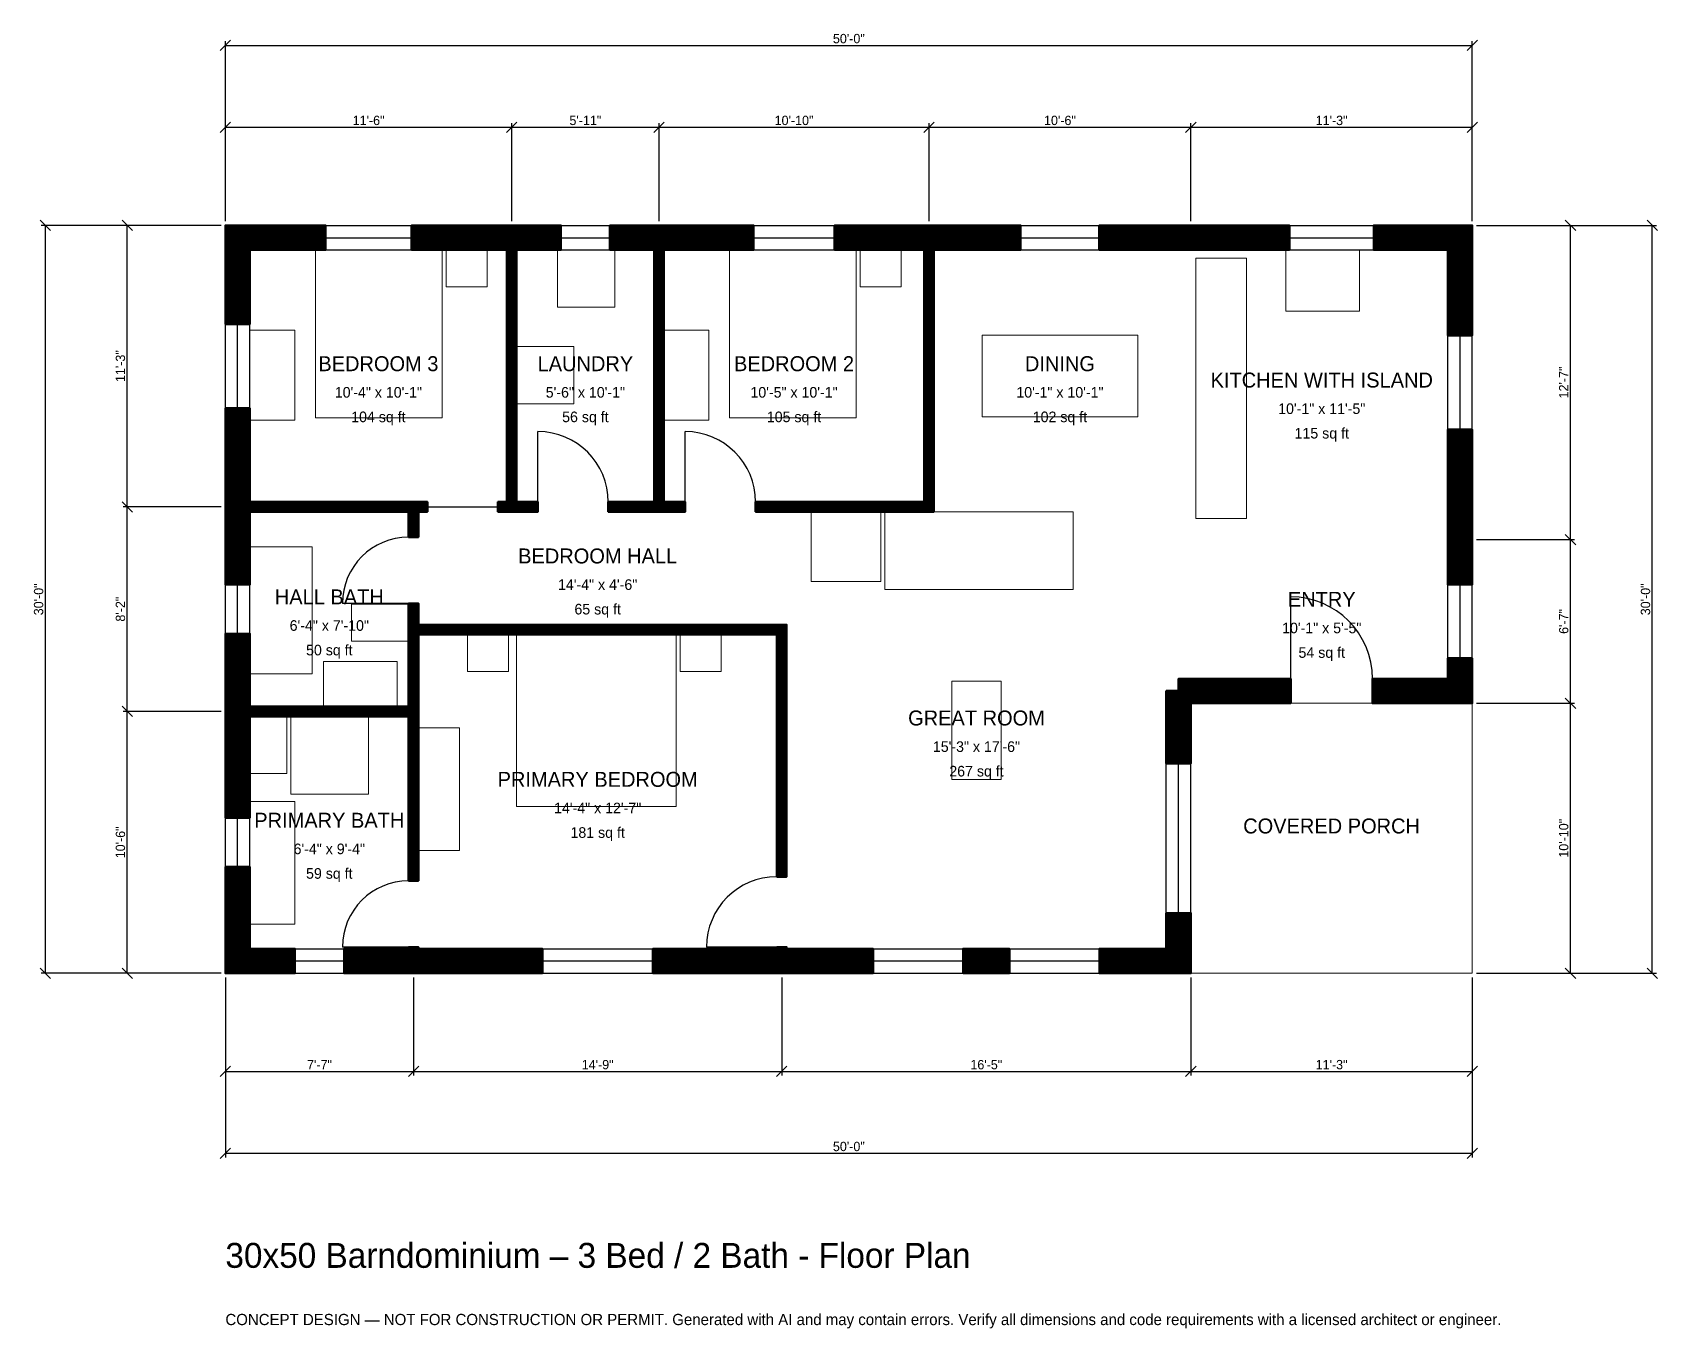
# Model space of a CAD drawing. Header units: inches. Extents: x -93 to 689, y -171 to 453.
import ezdxf
from ezdxf.enums import TextEntityAlignment as Align

# ---------------------------------------------------------------- set-up
doc = ezdxf.new("R2010")
doc.units = ezdxf.units.IN
doc.header["$MEASUREMENT"] = 0
doc.linetypes.add('DASHED', pattern=[0.6, 0.5, -0.1])
for name, color, linetype, lineweight in [('A-ANNO-DIMS', 1, 'Continuous', 13), ('A-ANNO-TEXT', 7, 'Continuous', 18), ('A-AREA-IDEN', 7, 'Continuous', 18), ('A-DOOR', 2, 'Continuous', 25), ('A-FLOR-FIXT', 9, 'Continuous', 13), ('A-FURN', 9, 'Continuous', 13), ('A-GLAZ', 4, 'Continuous', 25), ('A-SITE-PAVE', 8, 'Continuous', 13), ('A-WALL', 7, 'Continuous', 50), ('A-WALL-PATT', 8, 'Continuous', 13)]:
    doc.layers.add(name, color=color, linetype=linetype, lineweight=lineweight)
doc.dimstyles.new('PLAN', dxfattribs={"dimtxt": 4.5, "dimasz": 3, "dimexe": 2, "dimexo": 2, "dimgap": 1, "dimtad": 1, "dimdec": 0, "dimlunit": 4, "dimtsz": 2.5, "dimcen": 2.5, "dimclrd": 1, "dimclre": 1, "dimazin": 3, "dimtfac": 1, "dimtmove": 0, "dimatfit": 3})

msp = doc.modelspace()

# ---------------------------------------------------------------- hatches: boundary and pattern name
at = {"layer": 'A-WALL-PATT'}
h = msp.add_hatch(dxfattribs=at)
h.set_pattern_fill('ANSI31', color=8, scale=0.8)
h.paths.add_polyline_path([(84.6457, 0), (57.0866, 0), (57.0866, 11.811), (84.6457, 11.811), (88.189, 11.811), (88.189, 12.5984), (92.9134, 12.5984), (92.9134, 11.811), (96.4567, 11.811), (152.5591, 11.811), (152.5591, 0), (96.4567, 0), (92.9134, 0), (92.9134, 0), (88.189, 0), (88.189, 0), (84.6457, 0)])
h.paths.add_polyline_path([(11.811, 0), (11.811, 0), (0, 0), (0, 0), (0, 0), (0, 11.811), (0, 11.811), (0, 51.1811), (11.811, 51.1811), (11.811, 11.811), (33.4646, 11.811), (33.4646, 0), (11.811, 0)])
h.paths.add_polyline_path([(0, 120.0787), (0, 123.622), (0, 123.622), (0, 128.3465), (0, 128.3465), (0, 131.8898), (0, 163.3858), (11.811, 163.3858), (11.811, 131.8898), (11.811, 128.3465), (88.189, 128.3465), (88.189, 162.9921), (88.189, 167.7165), (88.189, 177.9528), (92.9134, 177.9528), (92.9134, 167.7165), (265.3543, 167.7165), (270.0787, 167.7165), (270.0787, 162.9921), (270.0787, 46.4567), (265.3543, 46.4567), (265.3543, 162.9921), (92.9134, 162.9921), (92.9134, 128.3465), (92.9134, 123.622), (92.9134, 44.4882), (88.189, 44.4882), (88.189, 123.622), (11.811, 123.622), (11.811, 120.0787), (11.811, 74.8031), (0, 74.8031), (0, 120.0787)])
h.paths.add_polyline_path([(0, 218.5039), (0, 222.0472), (0, 222.0472), (0, 226.7717), (0, 226.7717), (0, 230.315), (0, 271.8504), (11.811, 271.8504), (11.811, 230.315), (11.811, 226.7717), (88.189, 226.7717), (92.9134, 226.7717), (97.2441, 226.7717), (97.2441, 222.0472), (92.9134, 222.0472), (92.9134, 209.8425), (88.189, 209.8425), (88.189, 222.0472), (11.811, 222.0472), (11.811, 218.5039), (11.811, 187.0079), (0, 187.0079), (0, 218.5039)])
h.paths.add_polyline_path([(0, 348.0315), (0, 348.0315), (0, 359.8425), (0, 359.8425), (0, 359.8426), (11.811, 359.8426), (11.811, 359.8425), (48.2283, 359.8425), (48.2283, 348.0315), (11.811, 348.0315), (11.811, 312.4016), (0, 312.4016), (0, 348.0315)])
h.paths.add_polyline_path([(131.8898, 359.8425), (135.4331, 359.8425), (135.4331, 359.8426), (140.1575, 359.8426), (140.1575, 359.8425), (143.7008, 359.8425), (161.4173, 359.8425), (161.4173, 348.0315), (143.7008, 348.0315), (140.1575, 348.0315), (140.1575, 226.7717), (150.3937, 226.7717), (150.3937, 222.0472), (140.1575, 222.0472), (135.4331, 222.0472), (131.1024, 222.0472), (131.1024, 226.7717), (135.4331, 226.7717), (135.4331, 348.0315), (131.8898, 348.0315), (89.5669, 348.0315), (89.5669, 359.8425), (131.8898, 359.8425)])
h.paths.add_polyline_path([(202.7559, 359.8425), (206.2992, 359.8425), (206.2992, 359.8426), (211.0236, 359.8426), (211.0236, 359.8425), (214.5669, 359.8425), (254.1339, 359.8425), (254.1339, 348.0315), (214.5669, 348.0315), (211.0236, 348.0315), (211.0236, 226.7717), (221.2598, 226.7717), (221.2598, 222.0472), (211.0236, 222.0472), (206.2992, 222.0472), (184.252, 222.0472), (184.252, 226.7717), (206.2992, 226.7717), (206.2992, 348.0315), (202.7559, 348.0315), (185.0394, 348.0315), (185.0394, 359.8425), (202.7559, 359.8425)])
h.paths.add_polyline_path([(332.6772, 359.8425), (336.2205, 359.8425), (336.2205, 359.8426), (340.9449, 359.8426), (340.9449, 359.8425), (344.4882, 359.8425), (382.6772, 359.8425), (382.6772, 348.0315), (344.4882, 348.0315), (340.9449, 348.0315), (340.9449, 226.7717), (340.9449, 222.0472), (336.2205, 222.0472), (270.0787, 222.0472), (265.3543, 222.0472), (255.1181, 222.0472), (255.1181, 226.7717), (265.3543, 226.7717), (270.0787, 226.7717), (336.2205, 226.7717), (336.2205, 348.0315), (332.6772, 348.0315), (293.1102, 348.0315), (293.1102, 359.8425), (332.6772, 359.8425)])
h.paths.add_polyline_path([(458.6614, 359.8425), (470.4724, 359.8425), (512.0079, 359.8425), (512.0079, 348.0315), (470.4724, 348.0315), (458.6614, 348.0315), (420.4724, 348.0315), (420.4724, 359.8425), (458.6614, 359.8425)])
h.paths.add_polyline_path([(588.189, 359.8425), (588.189, 359.8426), (600, 359.8426), (600, 359.8425), (600, 359.8425), (600, 348.0315), (600, 348.0315), (600, 306.8898), (588.189, 306.8898), (588.189, 348.0315), (552.5591, 348.0315), (552.5591, 359.8425), (588.189, 359.8425)])
h.paths.add_polyline_path([(600, 214.5669), (600, 202.7559), (600, 187.0079), (588.189, 187.0079), (588.189, 202.7559), (588.189, 214.5669), (588.189, 261.6142), (600, 261.6142), (600, 214.5669)])
h.paths.add_polyline_path([(600, 141.7323), (600, 141.7323), (600, 129.9213), (600, 129.9213), (600, 129.9212), (588.189, 129.9212), (588.189, 129.9213), (551.9685, 129.9213), (551.9685, 141.7323), (588.189, 141.7323), (588.189, 151.5748), (600, 151.5748), (600, 141.7323)])
h.paths.add_polyline_path([(464.5669, 129.9213), (464.5669, 100.9843), (452.7559, 100.9843), (452.7559, 135.8268), (458.6614, 135.8268), (458.6614, 141.7323), (512.5984, 141.7323), (512.5984, 129.9213), (464.5669, 129.9213)])
h.paths.add_polyline_path([(464.5669, 11.811), (464.567, 11.811), (464.567, 0), (464.5669, 0), (464.5669, 0), (452.7559, 0), (452.7559, 0), (420.6037, 0), (420.6037, 11.811), (452.7559, 11.811), (452.7559, 28.937), (464.5669, 28.937), (464.5669, 11.811)])
h.paths.add_polyline_path([(354.9869, 0), (354.9869, 11.811), (377.2966, 11.811), (377.2966, 0), (354.9869, 0)])
h.paths.add_polyline_path([(273.622, 0), (270.0787, 0), (270.0787, 0), (265.3543, 0), (265.3543, 0), (261.811, 0), (205.7087, 0), (205.7087, 11.811), (261.811, 11.811), (265.3543, 11.811), (265.3543, 12.5984), (270.0787, 12.5984), (270.0787, 11.811), (273.622, 11.811), (311.6798, 11.811), (311.6798, 0), (273.622, 0)])

# ---------------------------------------------------------------- linework, layer by layer
at = {"layer": 'A-DOOR'}
for p, q in [((150.3937, 226.7717), (150.3937, 260.6299)), ((221.2598, 226.7717), (221.2598, 260.6299)), ((97.2441, 224.4094), (131.1024, 224.4094)), ((512.5984, 141.7323), (512.5984, 181.1024)), ((88.189, 177.9528), (56.2992, 177.9528)), ((88.189, 12.5984), (56.2992, 12.5984)), ((265.3543, 12.5984), (231.4961, 12.5984))]:
    msp.add_line(p, q, dxfattribs=at)
for centre, radius, start, end in [((150.3937, 226.7717), 33.8583, 0, 90), ((221.2598, 226.7717), 33.8583, 0, 90), ((88.189, 177.9528), 31.8898, 90, 180), ((512.5984, 141.7323), 39.3701, 0, 90), ((88.189, 12.5984), 31.8898, 90, 180), ((265.3543, 12.5984), 33.8583, 90, 180)]:
    msp.add_arc(centre, radius, start, end, dxfattribs=at)
at = {"layer": 'A-FLOR-FIXT'}
for points in [[(466.9291, 218.8976), (491.3386, 218.8976), (491.3386, 344.0945), (466.9291, 344.0945)], [(11.811, 144.0945), (41.7323, 144.0945), (41.7323, 205.1181), (11.811, 205.1181)], [(60.6299, 159.8425), (88.189, 159.8425), (88.189, 177.5591), (60.6299, 177.5591)], [(47.2441, 128.3465), (82.6772, 128.3465), (82.6772, 150), (47.2441, 150)], [(11.811, 96.063), (29.5276, 96.063), (29.5276, 123.622), (11.811, 123.622)], [(31.4961, 86.2205), (68.8976, 86.2205), (68.8976, 123.622), (31.4961, 123.622)], [(11.811, 23.622), (33.4646, 23.622), (33.4646, 82.6772), (11.811, 82.6772)]]:
    msp.add_lwpolyline(points, close=True, dxfattribs=at)
at = {"layer": 'A-FURN'}
for points in [[(43.3071, 267.3228), (104.3307, 267.3228), (104.3307, 348.0315), (43.3071, 348.0315)], [(106.2992, 330.315), (125.9843, 330.315), (125.9843, 348.0315), (106.2992, 348.0315)], [(159.8425, 320.4724), (187.4016, 320.4724), (187.4016, 348.0315), (159.8425, 348.0315)], [(242.5197, 267.3228), (303.5433, 267.3228), (303.5433, 348.0315), (242.5197, 348.0315)], [(305.5118, 330.315), (325.1969, 330.315), (325.1969, 348.0315), (305.5118, 348.0315)], [(510.2362, 318.5039), (545.6693, 318.5039), (545.6693, 348.0315), (510.2362, 348.0315)], [(11.811, 266.1417), (33.4646, 266.1417), (33.4646, 309.4488), (11.811, 309.4488)], [(211.0236, 266.1417), (232.6772, 266.1417), (232.6772, 309.4488), (211.0236, 309.4488)], [(364.1732, 267.7165), (438.9764, 267.7165), (438.9764, 307.0866), (364.1732, 307.0866)], [(140.1575, 274.0157), (167.7165, 274.0157), (167.7165, 301.5748), (140.1575, 301.5748)], [(281.8898, 188.5827), (315.3543, 188.5827), (315.3543, 222.0472), (281.8898, 222.0472)], [(317.3228, 184.6457), (407.874, 184.6457), (407.874, 222.0472), (317.3228, 222.0472)], [(116.5354, 145.2756), (136.2205, 145.2756), (136.2205, 162.9921), (116.5354, 162.9921)], [(140.1575, 80.315), (216.9291, 80.315), (216.9291, 162.9921), (140.1575, 162.9921)], [(218.8976, 145.2756), (238.5827, 145.2756), (238.5827, 162.9921), (218.8976, 162.9921)], [(349.6063, 93.3071), (373.2283, 93.3071), (373.2283, 140.5512), (349.6063, 140.5512)], [(92.9134, 59.0551), (112.5984, 59.0551), (112.5984, 118.1102), (92.9134, 118.1102)]]:
    msp.add_lwpolyline(points, close=True, dxfattribs=at)
at = {"layer": 'A-GLAZ'}
for p, q in [((48.2283, 359.8425), (89.5669, 359.8425)), ((161.4173, 359.8425), (185.0394, 359.8425)), ((254.1339, 359.8425), (293.1102, 359.8425)), ((382.6772, 359.8425), (420.4724, 359.8425)), ((512.0079, 359.8425), (552.5591, 359.8425)), ((48.2283, 353.937), (89.5669, 353.937)), ((161.4173, 353.937), (185.0394, 353.937)), ((254.1339, 353.937), (293.1102, 353.937)), ((382.6772, 353.937), (420.4724, 353.937)), ((512.0079, 353.937), (552.5591, 353.937)), ((48.2283, 348.0315), (89.5669, 348.0315)), ((161.4173, 348.0315), (185.0394, 348.0315)), ((254.1339, 348.0315), (293.1102, 348.0315)), ((382.6772, 348.0315), (420.4724, 348.0315)), ((512.0079, 348.0315), (552.5591, 348.0315)), ((0, 271.8504), (0, 312.4016)), ((5.9055, 271.8504), (5.9055, 312.4016)), ((11.811, 271.8504), (11.811, 312.4016)), ((588.189, 261.6142), (588.189, 306.8898)), ((594.0945, 261.6142), (594.0945, 306.8898)), ((600, 261.6142), (600, 306.8898)), ((0, 163.3858), (0, 187.0079)), ((5.9055, 163.3858), (5.9055, 187.0079)), ((11.811, 163.3858), (11.811, 187.0079)), ((588.189, 151.5748), (588.189, 187.0079)), ((594.0945, 151.5748), (594.0945, 187.0079)), ((600, 151.5748), (600, 187.0079)), ((452.7559, 28.937), (452.7559, 100.9843)), ((458.6614, 28.937), (458.6614, 100.9843)), ((464.5669, 28.937), (464.5669, 100.9843)), ((0, 51.1811), (0, 74.8031)), ((5.9055, 51.1811), (5.9055, 74.8031)), ((11.811, 51.1811), (11.811, 74.8031)), ((33.4646, 11.811), (57.0866, 11.811)), ((152.5591, 11.811), (205.7087, 11.811)), ((311.6798, 11.811), (354.9869, 11.811)), ((377.2966, 11.811), (420.6037, 11.811)), ((33.4646, 5.9055), (57.0866, 5.9055)), ((33.4646, 0), (57.0866, 0)), ((152.5591, 5.9055), (205.7087, 5.9055)), ((152.5591, 0), (205.7087, 0)), ((311.6798, 5.9055), (354.9869, 5.9055)), ((311.6798, 0), (354.9869, 0)), ((377.2966, 5.9055), (420.6037, 5.9055)), ((377.2966, 0), (420.6037, 0))]:
    msp.add_line(p, q, dxfattribs=at)
at = {"layer": 'A-SITE-PAVE', "linetype": 'DASHED'}
msp.add_lwpolyline([(464.5669, 0), (600, 0), (600, 129.9213), (464.5669, 129.9213)], close=True, dxfattribs=at)
at = {"layer": 'A-WALL'}
for points in [[(0, 348.0315), (0, 348.0315), (0, 359.8425), (0, 359.8425), (0, 359.8426), (11.811, 359.8426), (11.811, 359.8425), (48.2283, 359.8425), (48.2283, 348.0315), (11.811, 348.0315), (11.811, 312.4016), (0, 312.4016), (0, 348.0315)], [(131.8898, 359.8425), (135.4331, 359.8425), (135.4331, 359.8426), (140.1575, 359.8426), (140.1575, 359.8425), (143.7008, 359.8425), (161.4173, 359.8425), (161.4173, 348.0315), (143.7008, 348.0315), (140.1575, 348.0315), (140.1575, 226.7717), (150.3937, 226.7717), (150.3937, 222.0472), (140.1575, 222.0472), (135.4331, 222.0472), (131.1024, 222.0472), (131.1024, 226.7717), (135.4331, 226.7717), (135.4331, 348.0315), (131.8898, 348.0315), (89.5669, 348.0315), (89.5669, 359.8425), (131.8898, 359.8425)], [(202.7559, 359.8425), (206.2992, 359.8425), (206.2992, 359.8426), (211.0236, 359.8426), (211.0236, 359.8425), (214.5669, 359.8425), (254.1339, 359.8425), (254.1339, 348.0315), (214.5669, 348.0315), (211.0236, 348.0315), (211.0236, 226.7717), (221.2598, 226.7717), (221.2598, 222.0472), (211.0236, 222.0472), (206.2992, 222.0472), (184.252, 222.0472), (184.252, 226.7717), (206.2992, 226.7717), (206.2992, 348.0315), (202.7559, 348.0315), (185.0394, 348.0315), (185.0394, 359.8425), (202.7559, 359.8425)], [(332.6772, 359.8425), (336.2205, 359.8425), (336.2205, 359.8426), (340.9449, 359.8426), (340.9449, 359.8425), (344.4882, 359.8425), (382.6772, 359.8425), (382.6772, 348.0315), (344.4882, 348.0315), (340.9449, 348.0315), (340.9449, 226.7717), (340.9449, 222.0472), (336.2205, 222.0472), (270.0787, 222.0472), (265.3543, 222.0472), (255.1181, 222.0472), (255.1181, 226.7717), (265.3543, 226.7717), (270.0787, 226.7717), (336.2205, 226.7717), (336.2205, 348.0315), (332.6772, 348.0315), (293.1102, 348.0315), (293.1102, 359.8425), (332.6772, 359.8425)], [(458.6614, 359.8425), (470.4724, 359.8425), (512.0079, 359.8425), (512.0079, 348.0315), (470.4724, 348.0315), (458.6614, 348.0315), (420.4724, 348.0315), (420.4724, 359.8425), (458.6614, 359.8425)], [(588.189, 359.8425), (588.189, 359.8426), (600, 359.8426), (600, 359.8425), (600, 359.8425), (600, 348.0315), (600, 348.0315), (600, 306.8898), (588.189, 306.8898), (588.189, 348.0315), (552.5591, 348.0315), (552.5591, 359.8425), (588.189, 359.8425)], [(0, 218.5039), (0, 222.0472), (0, 222.0472), (0, 226.7717), (0, 226.7717), (0, 230.315), (0, 271.8504), (11.811, 271.8504), (11.811, 230.315), (11.811, 226.7717), (88.189, 226.7717), (92.9134, 226.7717), (97.2441, 226.7717), (97.2441, 222.0472), (92.9134, 222.0472), (92.9134, 209.8425), (88.189, 209.8425), (88.189, 222.0472), (11.811, 222.0472), (11.811, 218.5039), (11.811, 187.0079), (0, 187.0079), (0, 218.5039)], [(600, 214.5669), (600, 202.7559), (600, 187.0079), (588.189, 187.0079), (588.189, 202.7559), (588.189, 214.5669), (588.189, 261.6142), (600, 261.6142), (600, 214.5669)], [(0, 120.0787), (0, 123.622), (0, 123.622), (0, 128.3465), (0, 128.3465), (0, 131.8898), (0, 163.3858), (11.811, 163.3858), (11.811, 131.8898), (11.811, 128.3465), (88.189, 128.3465), (88.189, 162.9921), (88.189, 167.7165), (88.189, 177.9528), (92.9134, 177.9528), (92.9134, 167.7165), (265.3543, 167.7165), (270.0787, 167.7165), (270.0787, 162.9921), (270.0787, 46.4567), (265.3543, 46.4567), (265.3543, 162.9921), (92.9134, 162.9921), (92.9134, 128.3465), (92.9134, 123.622), (92.9134, 44.4882), (88.189, 44.4882), (88.189, 123.622), (11.811, 123.622), (11.811, 120.0787), (11.811, 74.8031), (0, 74.8031), (0, 120.0787)], [(600, 141.7323), (600, 141.7323), (600, 129.9213), (600, 129.9213), (600, 129.9212), (588.189, 129.9212), (588.189, 129.9213), (551.9685, 129.9213), (551.9685, 141.7323), (588.189, 141.7323), (588.189, 151.5748), (600, 151.5748), (600, 141.7323)], [(464.5669, 129.9213), (464.5669, 100.9843), (452.7559, 100.9843), (452.7559, 135.8268), (458.6614, 135.8268), (458.6614, 141.7323), (512.5984, 141.7323), (512.5984, 129.9213), (464.5669, 129.9213)], [(11.811, 0), (11.811, 0), (0, 0), (0, 0), (0, 0), (0, 11.811), (0, 11.811), (0, 51.1811), (11.811, 51.1811), (11.811, 11.811), (33.4646, 11.811), (33.4646, 0), (11.811, 0)], [(464.5669, 11.811), (464.567, 11.811), (464.567, 0), (464.5669, 0), (464.5669, 0), (452.7559, 0), (452.7559, 0), (420.6037, 0), (420.6037, 11.811), (452.7559, 11.811), (452.7559, 28.937), (464.5669, 28.937), (464.5669, 11.811)], [(84.6457, 0), (57.0866, 0), (57.0866, 11.811), (84.6457, 11.811), (88.189, 11.811), (88.189, 12.5984), (92.9134, 12.5984), (92.9134, 11.811), (96.4567, 11.811), (152.5591, 11.811), (152.5591, 0), (96.4567, 0), (92.9134, 0), (92.9134, 0), (88.189, 0), (88.189, 0), (84.6457, 0)], [(273.622, 0), (270.0787, 0), (270.0787, 0), (265.3543, 0), (265.3543, 0), (261.811, 0), (205.7087, 0), (205.7087, 11.811), (261.811, 11.811), (265.3543, 11.811), (265.3543, 12.5984), (270.0787, 12.5984), (270.0787, 11.811), (273.622, 11.811), (311.6798, 11.811), (311.6798, 0), (273.622, 0)], [(354.9869, 0), (354.9869, 11.811), (377.2966, 11.811), (377.2966, 0), (354.9869, 0)]]:
    msp.add_lwpolyline(points, close=True, dxfattribs=at)

# ---------------------------------------------------------------- texts
at = {"layer": 'A-ANNO-TEXT'}
for s, height, p in [('30x50 Barndominium – 3 Bed / 2 Bath - Floor Plan', 12, (0, -141.7323)), ('CONCEPT DESIGN — NOT FOR CONSTRUCTION OR PERMIT. Generated with AI and may contain errors. Verify all dimensions and code requirements with a licensed architect or engineer.', 5.4, (0, -169.2913))]:
    msp.add_text(s, height=height, dxfattribs=at).set_placement(p)
at = {"layer": 'A-AREA-IDEN'}
for s, height, p in [('BEDROOM 3', 7.2, (73.622, 293.3071)), ('LAUNDRY', 7.2, (173.2283, 293.3071)), ('BEDROOM 2', 7.2, (273.622, 293.3071)), ('DINING', 7.2, (401.5748, 293.3071)), ('10\'-4" x 10\'-1"', 5.1, (73.622, 279.5276)), ('5\'-6" x 10\'-1"', 5.1, (173.2283, 279.5276)), ('10\'-5" x 10\'-1"', 5.1, (273.622, 279.5276)), ('10\'-1" x 10\'-1"', 5.1, (401.5748, 279.5276)), ('KITCHEN WITH ISLAND', 7.2, (527.5591, 285.4331)), ('10\'-1" x 11\'-5"', 5.1, (527.5591, 271.6535)), ('104 sq ft', 5.1, (73.622, 267.7165)), ('56 sq ft', 5.1, (173.2283, 267.7165)), ('105 sq ft', 5.1, (273.622, 267.7165)), ('102 sq ft', 5.1, (401.5748, 267.7165)), ('115 sq ft', 5.1, (527.5591, 259.8425)), ('BEDROOM HALL', 7.2, (179.1339, 200.7874)), ('14\'-4" x 4\'-6"', 5.1, (179.1339, 187.0079)), ('HALL BATH', 7.2, (50, 181.1024)), ('ENTRY', 7.2, (527.5591, 179.9213)), ('65 sq ft', 5.1, (179.1339, 175.1969)), ('6\'-4" x 7\'-10"', 5.1, (50, 167.3228)), ('10\'-1" x 5\'-5"', 5.1, (527.5591, 166.1417)), ('50 sq ft', 5.1, (50, 155.5118)), ('54 sq ft', 5.1, (527.5591, 154.3307)), ('GREAT ROOM', 7.2, (361.4173, 122.8346)), ('15\'-3" x 17\'-6"', 5.1, (361.4173, 109.0551)), ('PRIMARY BEDROOM', 7.2, (179.1339, 93.3071)), ('267 sq ft', 5.1, (361.4173, 97.2441)), ('14\'-4" x 12\'-7"', 5.1, (179.1339, 79.5276)), ('PRIMARY BATH', 7.2, (50, 73.622)), ('181 sq ft', 5.1, (179.1339, 67.7165)), ('COVERED PORCH', 7.2, (532.2835, 70.8661)), ('6\'-4" x 9\'-4"', 5.1, (50, 59.8425)), ('59 sq ft', 5.1, (50, 48.0315))]:
    msp.add_text(s, height=height, dxfattribs=at).set_placement(p, align=Align.MIDDLE_CENTER)

# ---------------------------------------------------------------- dimensions: what is measured, and where the dimension line sits
at = {"layer": 'A-ANNO-DIMS'}
for base, p1, p2, text in [((0, 446.4567), (0, 359.8425), (600, 359.8425), '50\'-0"'), ((0, 407.0866), (0, 359.8425), (137.7953, 359.8425), '11\'-6"'), ((137.7953, 407.0866), (137.7953, 359.8425), (208.6614, 359.8425), '5\'-11"'), ((208.6614, 407.0866), (208.6614, 359.8425), (338.5827, 359.8425), '10\'-10"'), ((338.5827, 407.0866), (338.5827, 359.8425), (464.5669, 359.8425), '10\'-6"'), ((464.5669, 407.0866), (464.5669, 359.8425), (600, 359.8425), '11\'-3"'), ((0, -47.2441), (0, 0), (90.5512, 0), '7\'-7"'), ((0, -86.6142), (0, 0), (600, 0), '50\'-0"'), ((90.5512, -47.2441), (90.5512, 0), (267.7165, 0), '14\'-9"'), ((267.7165, -47.2441), (267.7165, 0), (464.5669, 0), '16\'-5"'), ((464.5669, -47.2441), (464.5669, 0), (600, 0), '11\'-3"')]:
    msp.add_linear_dim(base=base, p1=p1, p2=p2, text=text, dimstyle='PLAN', dxfattribs=at).render()
for base, p1, p2, text in [((-86.6142, 0), (0, 0), (0, 359.8425), '30\'-0"'), ((-47.2441, 224.4094), (0, 224.4094), (0, 359.8425), '11\'-3"'), ((647.2441, 208.6614), (600, 208.6614), (600, 359.8425), '12\'-7"'), ((686.6142, 0), (600, 0), (600, 359.8425), '30\'-0"'), ((-47.2441, 125.9843), (0, 125.9843), (0, 224.4094), '8\'-2"'), ((647.2441, 129.9213), (600, 129.9213), (600, 208.6614), '6\'-7"'), ((-47.2441, 0), (0, 0), (0, 125.9843), '10\'-6"'), ((647.2441, 0), (600, 0), (600, 129.9213), '10\'-10"')]:
    msp.add_linear_dim(base=base, p1=p1, p2=p2, angle=90, text=text, dimstyle='PLAN', dxfattribs=at).render()

doc.saveas('drawing.dxf')
